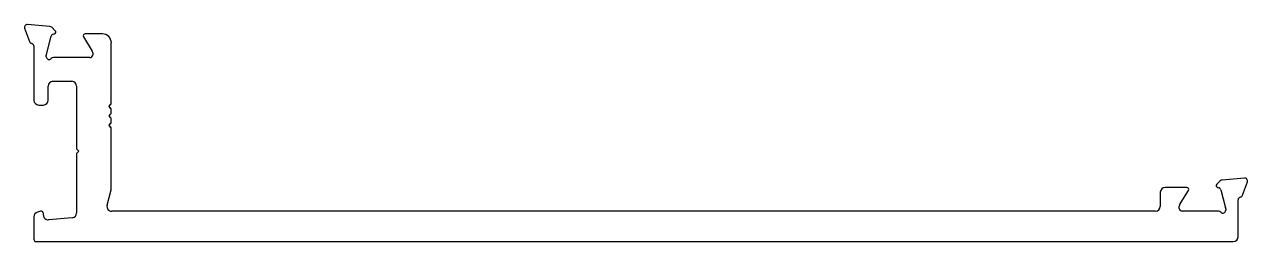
# Model space of a CAD drawing. Extents: x -40 to 89, y 7 to 30.
import ezdxf

# ---------------------------------------------------------------- set-up
doc = ezdxf.new("R2010")
doc.units = 0
doc.layers.get('0').update_dxf_attribs({"linetype": 'CONTINUOUS'})

msp = doc.modelspace()

# ---------------------------------------------------------------- linework, layer by layer
for p, q in [((-37.12, 29.62), (-39.49, 29.83)), ((-39.79, 29.43), (-39.28, 28.02)), ((-37.5, 26.67), (-36.99, 28.59)), ((-36.57, 29.17), (-36.93, 29.53)), ((-36.77, 28.81), (-36.66, 28.84)), ((-33.58, 28.52), (-32.66, 27.01)), ((-31.59, 28.83), (-33.41, 28.83)), ((-38.81, 27.53), (-38.81, 21.83)), ((-30.65, 21.54), (-30.65, 27.89)), ((-37.51, 26.43), (-37.51, 26.59)), ((-32.91, 26.33), (-36.76, 26.33)), ((-32.61, 26.85), (-32.61, 26.63)), ((-37.31, 21.83), (-37.31, 23.33)), ((-36.81, 23.83), (-34.81, 23.83)), ((-34.31, 23.33), (-34.31, 16.7)), ((-38.31, 21.33), (-37.81, 21.33)), ((-30.89, 21.2), (-30.72, 21.37)), ((-30.72, 21.01), (-30.89, 21.18)), ((-30.65, 20.54), (-30.65, 20.84)), ((-30.89, 20.2), (-30.72, 20.37)), ((-30.72, 20.01), (-30.89, 20.19)), ((-30.89, 19.2), (-30.72, 19.37)), ((-30.65, 19.54), (-30.65, 19.84)), ((-30.72, 19.01), (-30.89, 19.19)), ((-30.65, 12.49), (-30.65, 18.84)), ((-34.31, 16.7), (-34.06, 16.45)), ((-34.06, 16.45), (-34.31, 16.2)), ((-34.31, 16.2), (-34.31, 9.94)), ((86.31, 13.33), (85.95, 12.97)), ((88.86, 13.63), (86.5, 13.42)), ((88.66, 11.82), (89.17, 13.23)), ((-31.09, 10.76), (-30.66, 12.37)), ((79.99, 12.13), (79.99, 10.63)), ((82.79, 12.63), (80.49, 12.63)), ((82.03, 10.81), (82.96, 12.32)), ((86.04, 12.64), (86.15, 12.61)), ((86.36, 12.39), (86.88, 10.47)), ((81.99, 10.43), (81.99, 10.65)), ((86.89, 10.39), (86.89, 10.23)), ((88.19, 7.43), (88.19, 11.33)), ((-38.81, 9.55), (-38.81, 7.18)), ((-38.13, 10.12), (-38.44, 10.04)), ((-37.81, 9.72), (-37.81, 9.88)), ((-34.77, 9.44), (-37.27, 9.22)), ((79.49, 10.13), (-30.61, 10.13)), ((86.14, 10.13), (82.29, 10.13)), ((-38.56, 6.93), (87.69, 6.93))]:
    msp.add_line(p, q)
for centre, radius, start, end in [((-39.51, 29.53), 0.3, 85, 200), ((-37.15, 29.32), 0.3, 45, 85), ((-36.7, 28.52), 0.3, 105, 165), ((-36.71, 29.03), 0.2, 285, 45), ((-33.41, 28.63), 0.2, 90, 211.4), ((-31.59, 27.89), 0.942, 360, 90), ((-39, 28.12), 0.3, 200, 259.0957), ((-39.11, 27.53), 0.3, 360, 79.0957), ((-37.21, 26.59), 0.3, 165, 180), ((-37.21, 26.43), 0.3, 180, 318.1897), ((-36.76, 26.03), 0.3, 90, 138.1897), ((-32.91, 26.63), 0.3, 270, 0), ((-32.91, 26.85), 0.3, 0, 31.4), ((-36.81, 23.33), 0.5, 90, 180), ((-34.81, 23.33), 0.5, 0, 90), ((-38.31, 21.83), 0.5, 180, 270), ((-37.81, 21.83), 0.5, 270, 360), ((-30.89, 21.19), 0.008, 135, 225), ((-30.9, 21.54), 0.25, 315, 0), ((-30.9, 20.84), 0.25, 360, 45), ((-30.89, 20.19), 0.008, 135, 225), ((-30.9, 20.54), 0.25, 315, 360), ((-30.9, 19.84), 0.25, 0, 45), ((-30.9, 19.54), 0.25, 315, 360), ((-30.89, 19.19), 0.008, 135, 225), ((-30.9, 18.84), 0.25, 0, 45), ((86.09, 12.83), 0.2, 135, 255), ((86.52, 13.12), 0.3, 95, 135), ((88.89, 13.33), 0.3, 340, 95), ((-31.15, 12.49), 0.5, 345, 0), ((80.49, 12.13), 0.5, 90, 180), ((82.79, 12.43), 0.2, 328.6, 90), ((86.07, 12.32), 0.3, 15, 75), ((88.49, 11.33), 0.3, 100.9043, 180), ((88.38, 11.92), 0.3, 280.9043, 340), ((-30.61, 10.63), 0.5, 165, 270), ((79.49, 10.63), 0.5, 270, 0), ((82.29, 10.65), 0.3, 148.6, 180), ((82.29, 10.43), 0.3, 180, 270), ((86.59, 10.39), 0.3, 0, 15), ((-38.31, 9.55), 0.5, 105, 180), ((-38.06, 9.88), 0.25, 0, 105), ((-37.31, 9.72), 0.5, 180, 275.0103), ((-34.81, 9.94), 0.5, 275.0103, 360), ((86.14, 9.83), 0.3, 41.8103, 90), ((86.59, 10.23), 0.3, 221.8103, 360), ((-38.56, 7.18), 0.25, 180, 270), ((87.69, 7.43), 0.5, 270, 0)]:
    msp.add_arc(centre, radius, start, end)

doc.saveas('drawing.dxf')
